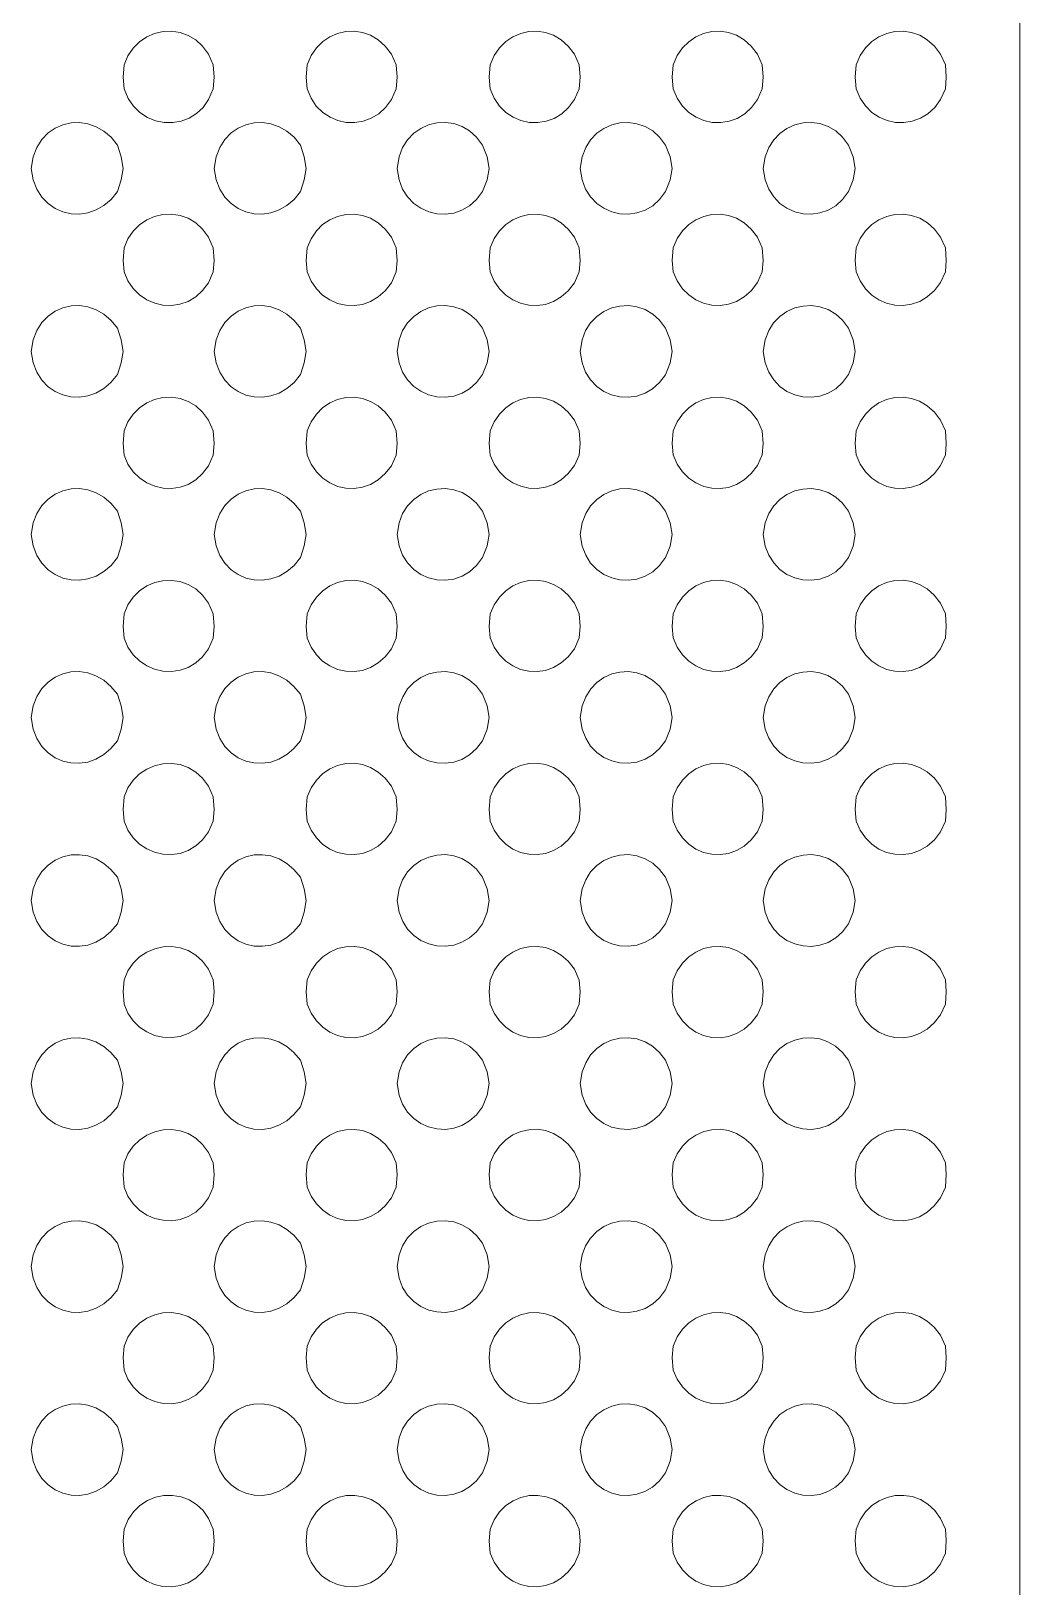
# Model space of a CAD drawing. Extents: x 0 to 243, y -13 to 276.
# Drawn here: x 211.61 to 238.38, y 194.14 to 236.25 of the extents above; entities that cross this region are included whole.
import ezdxf

# ---------------------------------------------------------------- set-up
doc = ezdxf.new("R2010")
doc.units = 0
doc.layers.add('GEOMETRY', color=7, linetype='Continuous')

msp = doc.modelspace()

# ---------------------------------------------------------------- linework, layer by layer
at = {"layer": 'GEOMETRY', "lineweight": 13}
msp.add_lwpolyline([(238.38, 110.427), (238.38, 260.038), (88.77, 260.038)], dxfattribs=at)
for points in [[(216.569, 235.003), (216.543, 235.343), (216.412, 235.632), (216.257, 235.848), (216.073, 236.016), (215.867, 236.139), (215.646, 236.216), (215.416, 236.25), (215.185, 236.24), (214.958, 236.189), (214.743, 236.097), (214.546, 235.965), (214.374, 235.795), (214.233, 235.587), (214.131, 235.343), (214.105, 235.003), (214.131, 234.689), (214.237, 234.434), (214.383, 234.22), (214.56, 234.048), (214.762, 233.917), (214.982, 233.829), (215.212, 233.783), (215.446, 233.779), (215.675, 233.818), (215.894, 233.899), (216.094, 234.023), (216.269, 234.189), (216.412, 234.399), (216.543, 234.689), (216.569, 235.003)], [(221.523, 235.003), (221.497, 235.345), (221.366, 235.632), (221.2, 235.848), (221.011, 236.017), (220.804, 236.14), (220.584, 236.218), (220.359, 236.252), (220.133, 236.244), (219.911, 236.193), (219.701, 236.101), (219.508, 235.969), (219.337, 235.799), (219.194, 235.59), (219.085, 235.345), (219.058, 235.003), (219.085, 234.689), (219.191, 234.438), (219.334, 234.226), (219.508, 234.054), (219.705, 233.922), (219.92, 233.832), (220.145, 233.783), (220.375, 233.777), (220.603, 233.813), (220.823, 233.893), (221.028, 234.017), (221.211, 234.185), (221.366, 234.399), (221.497, 234.689), (221.523, 235.003)], [(226.478, 235.003), (226.452, 235.345), (226.321, 235.632), (226.155, 235.849), (225.965, 236.018), (225.758, 236.141), (225.538, 236.218), (225.313, 236.252), (225.087, 236.243), (224.866, 236.192), (224.656, 236.1), (224.463, 235.969), (224.292, 235.798), (224.149, 235.59), (224.04, 235.345), (224.013, 235.003), (224.04, 234.689), (224.146, 234.438), (224.289, 234.226), (224.462, 234.054), (224.659, 233.922), (224.874, 233.832), (225.099, 233.783), (225.329, 233.776), (225.557, 233.813), (225.776, 233.892), (225.981, 234.016), (226.165, 234.185), (226.321, 234.399), (226.452, 234.689), (226.478, 235.003)], [(231.432, 235.003), (231.407, 235.345), (231.275, 235.632), (231.109, 235.849), (230.919, 236.018), (230.712, 236.141), (230.492, 236.219), (230.266, 236.252), (230.04, 236.243), (229.819, 236.192), (229.609, 236.1), (229.416, 235.968), (229.245, 235.798), (229.103, 235.59), (228.994, 235.345), (228.968, 235.003), (228.994, 234.689), (229.101, 234.438), (229.244, 234.226), (229.417, 234.054), (229.614, 233.922), (229.828, 233.832), (230.053, 233.783), (230.283, 233.776), (230.511, 233.812), (230.731, 233.892), (230.935, 234.016), (231.119, 234.185), (231.275, 234.399), (231.407, 234.689), (231.432, 235.003)], [(236.387, 235.003), (236.362, 235.345), (236.23, 235.632), (236.064, 235.849), (235.874, 236.018), (235.667, 236.141), (235.447, 236.219), (235.222, 236.253), (234.995, 236.244), (234.774, 236.193), (234.564, 236.101), (234.371, 235.969), (234.2, 235.798), (234.058, 235.59), (233.949, 235.345), (233.923, 235.003), (233.949, 234.69), (234.056, 234.439), (234.199, 234.227), (234.372, 234.055), (234.569, 233.923), (234.783, 233.832), (235.009, 233.783), (235.239, 233.777), (235.467, 233.813), (235.686, 233.893), (235.891, 234.017), (236.075, 234.186), (236.23, 234.4), (236.362, 234.69), (236.387, 235.003)], [(214.105, 232.539), (214.051, 232.853), (213.948, 233.167), (213.777, 233.379), (213.584, 233.545), (213.373, 233.667), (213.15, 233.745), (212.922, 233.78), (212.695, 233.772), (212.474, 233.721), (212.265, 233.629), (212.074, 233.496), (211.906, 233.321), (211.769, 233.107), (211.667, 232.853), (211.614, 232.539), (211.667, 232.224), (211.769, 231.971), (211.906, 231.757), (212.073, 231.583), (212.264, 231.45), (212.473, 231.358), (212.694, 231.308), (212.922, 231.3), (213.15, 231.334), (213.372, 231.412), (213.584, 231.534), (213.777, 231.7), (213.948, 231.91), (214.051, 232.224), (214.105, 232.539)], [(219.058, 232.539), (219.006, 232.853), (218.902, 233.167), (218.732, 233.379), (218.538, 233.545), (218.327, 233.667), (218.104, 233.745), (217.877, 233.78), (217.649, 233.772), (217.428, 233.721), (217.219, 233.629), (217.028, 233.496), (216.861, 233.321), (216.723, 233.107), (216.621, 232.853), (216.569, 232.539), (216.621, 232.225), (216.723, 231.972), (216.86, 231.758), (217.027, 231.584), (217.218, 231.45), (217.427, 231.358), (217.649, 231.308), (217.877, 231.3), (218.105, 231.334), (218.327, 231.412), (218.538, 231.534), (218.732, 231.7), (218.902, 231.91), (219.006, 232.225), (219.058, 232.539)], [(224.013, 232.539), (223.961, 232.853), (223.829, 233.167), (223.671, 233.383), (223.485, 233.551), (223.278, 233.672), (223.057, 233.749), (222.828, 233.781), (222.599, 233.769), (222.375, 233.716), (222.164, 233.621), (221.971, 233.487), (221.805, 233.313), (221.671, 233.102), (221.575, 232.853), (221.523, 232.539), (221.575, 232.225), (221.671, 231.977), (221.806, 231.765), (221.972, 231.592), (222.164, 231.457), (222.376, 231.363), (222.599, 231.31), (222.828, 231.298), (223.056, 231.33), (223.277, 231.406), (223.484, 231.528), (223.67, 231.695), (223.829, 231.91), (223.961, 232.225), (224.013, 232.539)], [(228.968, 232.539), (228.915, 232.852), (228.785, 233.167), (228.627, 233.383), (228.441, 233.55), (228.233, 233.672), (228.012, 233.748), (227.784, 233.781), (227.554, 233.77), (227.33, 233.716), (227.119, 233.622), (226.926, 233.487), (226.76, 233.313), (226.626, 233.101), (226.53, 232.852), (226.477, 232.539), (226.53, 232.224), (226.625, 231.976), (226.759, 231.764), (226.926, 231.591), (227.118, 231.457), (227.33, 231.363), (227.554, 231.31), (227.783, 231.299), (228.012, 231.331), (228.234, 231.407), (228.441, 231.528), (228.627, 231.695), (228.785, 231.909), (228.915, 232.224), (228.968, 232.539)], [(233.924, 232.539), (233.871, 232.852), (233.74, 233.167), (233.581, 233.383), (233.394, 233.551), (233.188, 233.673), (232.966, 233.749), (232.738, 233.781), (232.509, 233.77), (232.285, 233.716), (232.074, 233.621), (231.882, 233.486), (231.715, 233.313), (231.581, 233.101), (231.486, 232.852), (231.433, 232.539), (231.486, 232.224), (231.581, 231.976), (231.715, 231.765), (231.881, 231.592), (232.073, 231.458), (232.285, 231.363), (232.509, 231.31), (232.738, 231.299), (232.967, 231.331), (233.188, 231.407), (233.395, 231.528), (233.581, 231.696), (233.74, 231.91), (233.871, 232.224), (233.924, 232.539)], [(216.569, 230.048), (216.543, 230.39), (216.412, 230.679), (216.256, 230.895), (216.072, 231.063), (215.866, 231.186), (215.645, 231.263), (215.416, 231.296), (215.184, 231.287), (214.958, 231.236), (214.743, 231.143), (214.546, 231.012), (214.374, 230.842), (214.233, 230.634), (214.131, 230.39), (214.105, 230.048), (214.131, 229.734), (214.235, 229.49), (214.376, 229.283), (214.548, 229.112), (214.745, 228.981), (214.959, 228.889), (215.184, 228.837), (215.414, 228.828), (215.643, 228.861), (215.864, 228.938), (216.07, 229.06), (216.255, 229.229), (216.412, 229.444), (216.543, 229.734), (216.569, 230.048)], [(221.523, 230.048), (221.497, 230.39), (221.366, 230.679), (221.2, 230.895), (221.01, 231.064), (220.803, 231.187), (220.583, 231.265), (220.357, 231.299), (220.131, 231.29), (219.91, 231.239), (219.7, 231.147), (219.506, 231.015), (219.336, 230.844), (219.193, 230.635), (219.085, 230.39), (219.058, 230.048), (219.085, 229.734), (219.193, 229.489), (219.335, 229.28), (219.506, 229.109), (219.7, 228.977), (219.91, 228.885), (220.131, 228.834), (220.358, 228.825), (220.584, 228.858), (220.803, 228.936), (221.011, 229.059), (221.2, 229.228), (221.366, 229.444), (221.497, 229.734), (221.523, 230.048)], [(226.478, 230.048), (226.452, 230.39), (226.321, 230.677), (226.155, 230.894), (225.965, 231.064), (225.758, 231.187), (225.539, 231.265), (225.313, 231.299), (225.087, 231.29), (224.866, 231.239), (224.656, 231.147), (224.462, 231.015), (224.291, 230.844), (224.149, 230.636), (224.04, 230.39), (224.013, 230.048), (224.04, 229.734), (224.148, 229.489), (224.29, 229.281), (224.461, 229.11), (224.654, 228.978), (224.864, 228.886), (225.085, 228.834), (225.311, 228.825), (225.537, 228.858), (225.757, 228.936), (225.964, 229.059), (226.155, 229.228), (226.321, 229.444), (226.452, 229.734), (226.478, 230.048)], [(231.432, 230.048), (231.407, 230.39), (231.275, 230.677), (231.109, 230.894), (230.919, 231.064), (230.712, 231.188), (230.493, 231.266), (230.267, 231.3), (230.041, 231.291), (229.82, 231.24), (229.61, 231.147), (229.416, 231.015), (229.246, 230.844), (229.103, 230.636), (228.994, 230.39), (228.968, 230.048), (228.994, 229.735), (229.102, 229.49), (229.244, 229.281), (229.415, 229.111), (229.608, 228.978), (229.818, 228.886), (230.039, 228.834), (230.265, 228.825), (230.491, 228.859), (230.711, 228.936), (230.919, 229.059), (231.109, 229.228), (231.275, 229.445), (231.407, 229.735), (231.432, 230.048)], [(236.387, 230.048), (236.362, 230.39), (236.23, 230.677), (236.065, 230.893), (235.876, 231.063), (235.668, 231.186), (235.449, 231.264), (235.223, 231.298), (234.996, 231.289), (234.775, 231.238), (234.564, 231.147), (234.371, 231.015), (234.2, 230.844), (234.057, 230.636), (233.949, 230.39), (233.923, 230.048), (233.949, 229.735), (234.057, 229.49), (234.199, 229.281), (234.37, 229.11), (234.563, 228.978), (234.773, 228.886), (234.994, 228.834), (235.221, 228.825), (235.447, 228.859), (235.667, 228.937), (235.874, 229.06), (236.064, 229.229), (236.23, 229.445), (236.362, 229.735), (236.387, 230.048)], [(214.105, 227.585), (214.051, 227.9), (213.948, 228.214), (213.777, 228.425), (213.583, 228.591), (213.372, 228.712), (213.149, 228.79), (212.922, 228.825), (212.694, 228.817), (212.474, 228.766), (212.265, 228.674), (212.074, 228.541), (211.907, 228.367), (211.769, 228.154), (211.667, 227.9), (211.614, 227.585), (211.667, 227.272), (211.769, 227.018), (211.906, 226.804), (212.073, 226.629), (212.263, 226.496), (212.472, 226.404), (212.693, 226.353), (212.92, 226.345), (213.148, 226.379), (213.37, 226.457), (213.582, 226.579), (213.776, 226.745), (213.948, 226.955), (214.051, 227.272), (214.105, 227.585)], [(219.058, 227.585), (219.006, 227.9), (218.902, 228.214), (218.731, 228.425), (218.536, 228.591), (218.325, 228.712), (218.103, 228.79), (217.875, 228.825), (217.649, 228.817), (217.428, 228.766), (217.219, 228.674), (217.029, 228.541), (216.862, 228.367), (216.724, 228.154), (216.621, 227.9), (216.569, 227.585), (216.621, 227.272), (216.723, 227.018), (216.861, 226.804), (217.027, 226.629), (217.218, 226.496), (217.427, 226.403), (217.648, 226.353), (217.875, 226.344), (218.103, 226.379), (218.325, 226.457), (218.536, 226.578), (218.731, 226.744), (218.902, 226.955), (219.006, 227.272), (219.058, 227.585)], [(224.013, 227.585), (223.961, 227.9), (223.829, 228.214), (223.671, 228.429), (223.485, 228.596), (223.278, 228.717), (223.057, 228.793), (222.828, 228.825), (222.599, 228.814), (222.375, 228.76), (222.164, 228.666), (221.972, 228.532), (221.805, 228.359), (221.671, 228.148), (221.575, 227.9), (221.523, 227.585), (221.575, 227.272), (221.67, 227.024), (221.804, 226.812), (221.971, 226.638), (222.163, 226.504), (222.374, 226.409), (222.599, 226.355), (222.828, 226.344), (223.057, 226.376), (223.279, 226.452), (223.485, 226.573), (223.671, 226.74), (223.829, 226.955), (223.961, 227.272), (224.013, 227.585)], [(228.968, 227.585), (228.915, 227.899), (228.785, 228.214), (228.627, 228.428), (228.441, 228.595), (228.234, 228.716), (228.013, 228.793), (227.784, 228.824), (227.554, 228.813), (227.33, 228.76), (227.118, 228.666), (226.926, 228.532), (226.759, 228.359), (226.625, 228.147), (226.53, 227.899), (226.477, 227.585), (226.53, 227.271), (226.625, 227.022), (226.759, 226.811), (226.926, 226.637), (227.118, 226.503), (227.329, 226.408), (227.553, 226.355), (227.782, 226.344), (228.011, 226.375), (228.232, 226.451), (228.439, 226.573), (228.626, 226.74), (228.785, 226.954), (228.915, 227.271), (228.968, 227.585)], [(233.924, 227.585), (233.871, 227.899), (233.74, 228.214), (233.581, 228.429), (233.395, 228.596), (233.188, 228.717), (232.967, 228.793), (232.738, 228.825), (232.509, 228.813), (232.285, 228.76), (232.073, 228.666), (231.881, 228.531), (231.714, 228.358), (231.58, 228.147), (231.486, 227.899), (231.433, 227.585), (231.486, 227.271), (231.581, 227.023), (231.715, 226.812), (231.881, 226.638), (232.073, 226.503), (232.284, 226.409), (232.508, 226.355), (232.737, 226.344), (232.965, 226.376), (233.187, 226.451), (233.394, 226.573), (233.58, 226.74), (233.74, 226.955), (233.871, 227.271), (233.924, 227.585)], [(216.569, 225.095), (216.543, 225.435), (216.412, 225.724), (216.256, 225.94), (216.072, 226.108), (215.866, 226.231), (215.645, 226.308), (215.416, 226.341), (215.184, 226.332), (214.958, 226.28), (214.743, 226.188), (214.546, 226.057), (214.374, 225.887), (214.233, 225.679), (214.131, 225.435), (214.105, 225.095), (214.131, 224.779), (214.234, 224.535), (214.375, 224.328), (214.547, 224.158), (214.744, 224.026), (214.959, 223.934), (215.186, 223.883), (215.417, 223.874), (215.646, 223.907), (215.867, 223.984), (216.072, 224.107), (216.256, 224.275), (216.412, 224.491), (216.543, 224.779), (216.569, 225.095)], [(221.523, 225.093), (221.497, 225.435), (221.366, 225.724), (221.2, 225.94), (221.01, 226.109), (220.803, 226.232), (220.583, 226.31), (220.357, 226.344), (220.131, 226.335), (219.91, 226.284), (219.7, 226.191), (219.506, 226.06), (219.336, 225.889), (219.193, 225.68), (219.085, 225.435), (219.058, 225.093), (219.085, 224.779), (219.194, 224.534), (219.337, 224.325), (219.508, 224.155), (219.701, 224.023), (219.911, 223.931), (220.132, 223.88), (220.358, 223.871), (220.584, 223.905), (220.803, 223.983), (221.011, 224.106), (221.2, 224.275), (221.366, 224.491), (221.497, 224.779), (221.523, 225.093)], [(226.478, 225.093), (226.452, 225.435), (226.321, 225.724), (226.154, 225.941), (225.964, 226.11), (225.756, 226.233), (225.536, 226.311), (225.31, 226.344), (225.084, 226.335), (224.863, 226.283), (224.653, 226.191), (224.46, 226.059), (224.29, 225.888), (224.148, 225.68), (224.04, 225.435), (224.013, 225.093), (224.04, 224.779), (224.149, 224.534), (224.292, 224.326), (224.463, 224.155), (224.656, 224.024), (224.866, 223.932), (225.086, 223.881), (225.312, 223.871), (225.538, 223.905), (225.757, 223.983), (225.964, 224.106), (226.154, 224.275), (226.321, 224.492), (226.452, 224.779), (226.478, 225.093)], [(231.432, 225.093), (231.407, 225.435), (231.275, 225.724), (231.108, 225.941), (230.918, 226.11), (230.71, 226.233), (230.49, 226.311), (230.265, 226.345), (230.038, 226.335), (229.818, 226.284), (229.608, 226.191), (229.415, 226.059), (229.245, 225.888), (229.102, 225.68), (228.994, 225.435), (228.968, 225.093), (228.994, 224.78), (229.104, 224.535), (229.247, 224.327), (229.417, 224.156), (229.61, 224.024), (229.82, 223.931), (230.04, 223.88), (230.266, 223.871), (230.491, 223.904), (230.71, 223.982), (230.918, 224.105), (231.108, 224.275), (231.275, 224.492), (231.407, 224.78), (231.432, 225.093)], [(236.387, 225.093), (236.362, 225.435), (236.23, 225.724), (236.064, 225.941), (235.873, 226.11), (235.665, 226.233), (235.446, 226.311), (235.22, 226.345), (234.994, 226.335), (234.773, 226.284), (234.563, 226.192), (234.37, 226.06), (234.199, 225.889), (234.057, 225.68), (233.949, 225.435), (233.923, 225.093), (233.949, 224.78), (234.058, 224.534), (234.2, 224.325), (234.371, 224.154), (234.565, 224.022), (234.775, 223.931), (234.997, 223.88), (235.224, 223.871), (235.449, 223.905), (235.669, 223.983), (235.876, 224.106), (236.065, 224.276), (236.23, 224.492), (236.362, 224.78), (236.387, 225.093)], [(214.105, 222.63), (214.051, 222.945), (213.948, 223.259), (213.778, 223.47), (213.584, 223.636), (213.373, 223.757), (213.15, 223.835), (212.922, 223.87), (212.694, 223.861), (212.473, 223.811), (212.264, 223.719), (212.073, 223.586), (211.906, 223.412), (211.769, 223.198), (211.667, 222.945), (211.614, 222.63), (211.667, 222.317), (211.769, 222.063), (211.906, 221.849), (212.073, 221.674), (212.264, 221.541), (212.473, 221.448), (212.694, 221.398), (212.922, 221.39), (213.15, 221.424), (213.372, 221.502), (213.583, 221.624), (213.777, 221.79), (213.948, 222.001), (214.051, 222.317), (214.105, 222.63)], [(219.058, 222.63), (219.006, 222.945), (218.902, 223.259), (218.732, 223.47), (218.539, 223.636), (218.327, 223.757), (218.105, 223.835), (217.877, 223.869), (217.649, 223.861), (217.427, 223.811), (217.218, 223.719), (217.027, 223.586), (216.86, 223.412), (216.722, 223.198), (216.621, 222.945), (216.569, 222.63), (216.621, 222.317), (216.723, 222.063), (216.86, 221.849), (217.028, 221.675), (217.219, 221.541), (217.428, 221.449), (217.649, 221.398), (217.876, 221.39), (218.104, 221.424), (218.327, 221.502), (218.538, 221.624), (218.732, 221.79), (218.902, 222.001), (219.006, 222.317), (219.058, 222.63)], [(224.013, 222.63), (223.961, 222.945), (223.829, 223.26), (223.671, 223.474), (223.485, 223.642), (223.278, 223.763), (223.057, 223.839), (222.828, 223.871), (222.599, 223.859), (222.375, 223.806), (222.164, 223.712), (221.971, 223.578), (221.805, 223.404), (221.671, 223.193), (221.575, 222.945), (221.523, 222.63), (221.575, 222.317), (221.671, 222.068), (221.805, 221.857), (221.971, 221.683), (222.164, 221.548), (222.375, 221.454), (222.599, 221.4), (222.828, 221.389), (223.057, 221.421), (223.278, 221.497), (223.485, 221.618), (223.671, 221.786), (223.829, 222.001), (223.961, 222.317), (224.013, 222.63)], [(228.968, 222.63), (228.915, 222.944), (228.785, 223.259), (228.626, 223.474), (228.44, 223.641), (228.233, 223.763), (228.011, 223.839), (227.783, 223.871), (227.554, 223.86), (227.33, 223.807), (227.119, 223.712), (226.927, 223.578), (226.76, 223.405), (226.626, 223.193), (226.53, 222.944), (226.477, 222.63), (226.53, 222.316), (226.626, 222.067), (226.76, 221.856), (226.926, 221.682), (227.118, 221.548), (227.33, 221.453), (227.553, 221.4), (227.783, 221.389), (228.011, 221.421), (228.233, 221.497), (228.44, 221.619), (228.626, 221.786), (228.785, 222.001), (228.915, 222.316), (228.968, 222.63)], [(233.924, 222.63), (233.871, 222.944), (233.74, 223.259), (233.58, 223.474), (233.394, 223.641), (233.187, 223.763), (232.966, 223.839), (232.737, 223.871), (232.508, 223.859), (232.285, 223.806), (232.074, 223.712), (231.882, 223.577), (231.715, 223.404), (231.581, 223.192), (231.486, 222.944), (231.433, 222.63), (231.486, 222.316), (231.581, 222.068), (231.715, 221.857), (231.881, 221.683), (232.073, 221.548), (232.284, 221.454), (232.508, 221.4), (232.737, 221.389), (232.966, 221.421), (233.187, 221.497), (233.394, 221.618), (233.58, 221.786), (233.74, 222.001), (233.871, 222.316), (233.924, 222.63)], [(216.569, 220.14), (216.543, 220.48), (216.412, 220.769), (216.255, 220.985), (216.07, 221.154), (215.864, 221.276), (215.643, 221.354), (215.415, 221.387), (215.184, 221.377), (214.959, 221.326), (214.744, 221.234), (214.548, 221.102), (214.376, 220.932), (214.235, 220.724), (214.131, 220.48), (214.105, 220.14), (214.131, 219.826), (214.233, 219.582), (214.374, 219.374), (214.546, 219.204), (214.743, 219.072), (214.958, 218.98), (215.184, 218.928), (215.416, 218.919), (215.645, 218.952), (215.866, 219.029), (216.072, 219.152), (216.256, 219.32), (216.412, 219.536), (216.543, 219.826), (216.569, 220.14)], [(221.523, 220.14), (221.497, 220.48), (221.366, 220.769), (221.199, 220.986), (221.009, 221.155), (220.801, 221.278), (220.581, 221.356), (220.356, 221.389), (220.13, 221.38), (219.909, 221.328), (219.7, 221.236), (219.507, 221.104), (219.336, 220.933), (219.194, 220.725), (219.085, 220.48), (219.058, 220.14), (219.085, 219.826), (219.193, 219.58), (219.336, 219.372), (219.506, 219.201), (219.7, 219.069), (219.91, 218.977), (220.131, 218.925), (220.357, 218.916), (220.583, 218.95), (220.803, 219.028), (221.01, 219.151), (221.2, 219.32), (221.366, 219.537), (221.497, 219.826), (221.523, 220.14)], [(226.478, 220.14), (226.452, 220.48), (226.321, 220.769), (226.153, 220.986), (225.963, 221.155), (225.755, 221.278), (225.535, 221.356), (225.31, 221.389), (225.084, 221.379), (224.864, 221.328), (224.654, 221.235), (224.462, 221.103), (224.291, 220.932), (224.149, 220.724), (224.04, 220.48), (224.013, 220.14), (224.04, 219.827), (224.148, 219.582), (224.29, 219.373), (224.461, 219.202), (224.654, 219.07), (224.863, 218.978), (225.084, 218.926), (225.311, 218.917), (225.537, 218.951), (225.756, 219.028), (225.964, 219.151), (226.154, 219.32), (226.321, 219.537), (226.452, 219.827), (226.478, 220.14)], [(231.432, 220.14), (231.407, 220.48), (231.275, 220.769), (231.108, 220.986), (230.917, 221.156), (230.709, 221.279), (230.49, 221.357), (230.264, 221.391), (230.038, 221.381), (229.818, 221.329), (229.609, 221.236), (229.416, 221.104), (229.246, 220.933), (229.103, 220.725), (228.994, 220.48), (228.968, 220.14), (228.994, 219.827), (229.102, 219.582), (229.245, 219.374), (229.415, 219.203), (229.608, 219.07), (229.818, 218.978), (230.039, 218.926), (230.265, 218.917), (230.491, 218.95), (230.71, 219.028), (230.918, 219.151), (231.108, 219.32), (231.275, 219.537), (231.407, 219.827), (231.432, 220.14)], [(236.387, 220.14), (236.362, 220.481), (236.23, 220.77), (236.063, 220.987), (235.872, 221.156), (235.664, 221.279), (235.445, 221.357), (235.219, 221.39), (234.993, 221.381), (234.773, 221.329), (234.563, 221.237), (234.37, 221.105), (234.2, 220.934), (234.058, 220.726), (233.949, 220.481), (233.923, 220.14), (233.949, 219.827), (234.057, 219.582), (234.199, 219.373), (234.37, 219.202), (234.563, 219.07), (234.773, 218.978), (234.994, 218.926), (235.22, 218.917), (235.446, 218.951), (235.666, 219.028), (235.874, 219.151), (236.064, 219.32), (236.23, 219.537), (236.362, 219.827), (236.387, 220.14)], [(214.105, 217.675), (214.051, 217.99), (213.948, 218.304), (213.775, 218.515), (213.58, 218.682), (213.368, 218.803), (213.146, 218.881), (212.919, 218.916), (212.692, 218.908), (212.472, 218.857), (212.264, 218.765), (212.074, 218.631), (211.908, 218.458), (211.77, 218.244), (211.667, 217.99), (211.614, 217.675), (211.667, 217.362), (211.77, 217.108), (211.907, 216.894), (212.074, 216.72), (212.265, 216.586), (212.473, 216.494), (212.693, 216.443), (212.92, 216.435), (213.147, 216.469), (213.369, 216.547), (213.581, 216.669), (213.775, 216.835), (213.948, 217.046), (214.051, 217.362), (214.105, 217.675)], [(219.058, 217.675), (219.006, 217.99), (218.902, 218.305), (218.729, 218.516), (218.534, 218.682), (218.323, 218.804), (218.101, 218.882), (217.874, 218.916), (217.647, 218.908), (217.427, 218.857), (217.219, 218.765), (217.029, 218.631), (216.862, 218.458), (216.724, 218.244), (216.621, 217.99), (216.569, 217.675), (216.621, 217.362), (216.724, 217.108), (216.862, 216.894), (217.028, 216.72), (217.219, 216.586), (217.427, 216.494), (217.647, 216.443), (217.874, 216.435), (218.101, 216.469), (218.324, 216.547), (218.535, 216.669), (218.73, 216.835), (218.902, 217.046), (219.006, 217.362), (219.058, 217.675)], [(224.013, 217.676), (223.961, 217.99), (223.829, 218.305), (223.67, 218.52), (223.483, 218.687), (223.276, 218.809), (223.055, 218.885), (222.827, 218.917), (222.599, 218.905), (222.376, 218.852), (222.165, 218.758), (221.973, 218.623), (221.806, 218.45), (221.672, 218.238), (221.575, 217.99), (221.523, 217.676), (221.575, 217.362), (221.671, 217.113), (221.806, 216.902), (221.972, 216.728), (222.164, 216.593), (222.375, 216.499), (222.598, 216.445), (222.827, 216.434), (223.055, 216.466), (223.276, 216.542), (223.483, 216.663), (223.67, 216.831), (223.829, 217.046), (223.961, 217.362), (224.013, 217.676)], [(228.968, 217.675), (228.915, 217.989), (228.785, 218.304), (228.625, 218.519), (228.438, 218.687), (228.231, 218.808), (228.011, 218.884), (227.782, 218.916), (227.554, 218.905), (227.331, 218.852), (227.12, 218.758), (226.928, 218.623), (226.761, 218.45), (226.627, 218.238), (226.53, 217.989), (226.477, 217.675), (226.53, 217.361), (226.626, 217.113), (226.76, 216.901), (226.927, 216.728), (227.119, 216.593), (227.33, 216.499), (227.553, 216.446), (227.782, 216.435), (228.011, 216.467), (228.232, 216.543), (228.439, 216.664), (228.626, 216.832), (228.785, 217.046), (228.915, 217.361), (228.968, 217.675)], [(233.924, 217.675), (233.871, 217.989), (233.74, 218.304), (233.579, 218.519), (233.392, 218.687), (233.185, 218.808), (232.965, 218.885), (232.737, 218.917), (232.508, 218.905), (232.286, 218.852), (232.075, 218.757), (231.883, 218.623), (231.717, 218.449), (231.582, 218.237), (231.486, 217.989), (231.433, 217.675), (231.486, 217.361), (231.581, 217.113), (231.716, 216.902), (231.882, 216.728), (232.074, 216.594), (232.285, 216.499), (232.508, 216.446), (232.737, 216.435), (232.965, 216.467), (233.186, 216.543), (233.393, 216.664), (233.58, 216.831), (233.74, 217.046), (233.871, 217.361), (233.924, 217.675)], [(216.569, 215.185), (216.543, 215.525), (216.412, 215.814), (216.256, 216.03), (216.072, 216.198), (215.866, 216.32), (215.645, 216.398), (215.416, 216.431), (215.184, 216.422), (214.958, 216.37), (214.743, 216.278), (214.546, 216.147), (214.374, 215.976), (214.233, 215.769), (214.131, 215.525), (214.105, 215.185), (214.131, 214.871), (214.233, 214.627), (214.374, 214.419), (214.546, 214.249), (214.743, 214.117), (214.958, 214.025), (215.184, 213.973), (215.416, 213.964), (215.645, 213.997), (215.866, 214.075), (216.072, 214.197), (216.256, 214.366), (216.412, 214.582), (216.543, 214.871), (216.569, 215.185)], [(221.523, 215.185), (221.497, 215.525), (221.366, 215.814), (221.2, 216.03), (221.01, 216.199), (220.803, 216.322), (220.583, 216.4), (220.357, 216.434), (220.131, 216.425), (219.91, 216.374), (219.7, 216.282), (219.506, 216.15), (219.336, 215.979), (219.193, 215.77), (219.085, 215.525), (219.058, 215.185), (219.085, 214.872), (219.193, 214.626), (219.336, 214.417), (219.506, 214.246), (219.7, 214.114), (219.91, 214.022), (220.131, 213.971), (220.357, 213.962), (220.583, 213.995), (220.803, 214.073), (221.01, 214.196), (221.2, 214.365), (221.366, 214.582), (221.497, 214.872), (221.523, 215.185)], [(226.478, 215.185), (226.452, 215.525), (226.321, 215.814), (226.154, 216.03), (225.964, 216.199), (225.756, 216.322), (225.536, 216.4), (225.31, 216.434), (225.084, 216.425), (224.863, 216.373), (224.653, 216.281), (224.46, 216.149), (224.29, 215.978), (224.148, 215.77), (224.04, 215.525), (224.013, 215.185), (224.04, 214.872), (224.148, 214.627), (224.29, 214.418), (224.461, 214.247), (224.654, 214.115), (224.863, 214.023), (225.084, 213.971), (225.311, 213.962), (225.537, 213.995), (225.756, 214.073), (225.964, 214.196), (226.154, 214.365), (226.321, 214.582), (226.452, 214.872), (226.478, 215.185)], [(231.432, 215.185), (231.407, 215.526), (231.275, 215.814), (231.108, 216.031), (230.918, 216.2), (230.71, 216.324), (230.49, 216.401), (230.265, 216.435), (230.038, 216.425), (229.818, 216.374), (229.608, 216.282), (229.415, 216.149), (229.245, 215.979), (229.102, 215.77), (228.994, 215.526), (228.968, 215.185), (228.994, 214.872), (229.102, 214.627), (229.245, 214.418), (229.415, 214.248), (229.608, 214.115), (229.818, 214.023), (230.039, 213.971), (230.265, 213.962), (230.491, 213.995), (230.71, 214.073), (230.918, 214.196), (231.108, 214.365), (231.275, 214.582), (231.407, 214.872), (231.432, 215.185)], [(236.387, 215.186), (236.362, 215.526), (236.23, 215.815), (236.064, 216.031), (235.874, 216.2), (235.666, 216.323), (235.446, 216.401), (235.22, 216.435), (234.994, 216.426), (234.773, 216.374), (234.563, 216.282), (234.37, 216.15), (234.199, 215.979), (234.057, 215.771), (233.949, 215.526), (233.923, 215.186), (233.949, 214.872), (234.057, 214.627), (234.199, 214.418), (234.37, 214.247), (234.563, 214.115), (234.773, 214.023), (234.994, 213.971), (235.22, 213.962), (235.446, 213.995), (235.666, 214.073), (235.874, 214.196), (236.064, 214.365), (236.23, 214.582), (236.362, 214.872), (236.387, 215.186)], [(214.105, 212.72), (214.051, 213.035), (213.948, 213.35), (213.776, 213.561), (213.582, 213.727), (213.371, 213.849), (213.149, 213.927), (212.921, 213.961), (212.694, 213.953), (212.473, 213.902), (212.265, 213.81), (212.074, 213.677), (211.907, 213.503), (211.77, 213.289), (211.667, 213.035), (211.614, 212.72), (211.667, 212.405), (211.77, 212.152), (211.908, 211.938), (212.075, 211.764), (212.265, 211.631), (212.473, 211.539), (212.694, 211.489), (212.92, 211.481), (213.148, 211.515), (213.37, 211.593), (213.581, 211.715), (213.776, 211.88), (213.948, 212.091), (214.051, 212.405), (214.105, 212.72)], [(219.058, 212.721), (219.006, 213.035), (218.902, 213.35), (218.73, 213.561), (218.536, 213.727), (218.325, 213.848), (218.103, 213.926), (217.875, 213.961), (217.649, 213.953), (217.428, 213.902), (217.22, 213.81), (217.029, 213.677), (216.862, 213.503), (216.724, 213.289), (216.621, 213.035), (216.569, 212.721), (216.621, 212.405), (216.724, 212.152), (216.862, 211.938), (217.029, 211.764), (217.22, 211.631), (217.428, 211.539), (217.649, 211.489), (217.875, 211.481), (218.102, 211.515), (218.325, 211.593), (218.536, 211.715), (218.73, 211.88), (218.902, 212.091), (219.006, 212.405), (219.058, 212.721)], [(224.013, 212.721), (223.961, 213.035), (223.829, 213.35), (223.67, 213.565), (223.484, 213.733), (223.277, 213.854), (223.056, 213.93), (222.828, 213.962), (222.599, 213.951), (222.376, 213.897), (222.164, 213.803), (221.972, 213.668), (221.806, 213.495), (221.671, 213.283), (221.575, 213.035), (221.523, 212.721), (221.575, 212.405), (221.672, 212.157), (221.806, 211.946), (221.973, 211.773), (222.165, 211.639), (222.376, 211.545), (222.599, 211.492), (222.828, 211.481), (223.056, 211.513), (223.277, 211.589), (223.484, 211.71), (223.67, 211.877), (223.829, 212.092), (223.961, 212.405), (224.013, 212.721)], [(228.968, 212.72), (228.915, 213.034), (228.785, 213.349), (228.626, 213.564), (228.44, 213.732), (228.233, 213.853), (228.011, 213.93), (227.783, 213.962), (227.554, 213.951), (227.33, 213.897), (227.119, 213.803), (226.927, 213.668), (226.76, 213.495), (226.626, 213.283), (226.53, 213.034), (226.477, 212.72), (226.53, 212.404), (226.626, 212.156), (226.76, 211.945), (226.927, 211.772), (227.119, 211.639), (227.331, 211.545), (227.554, 211.492), (227.784, 211.481), (228.013, 211.513), (228.234, 211.589), (228.441, 211.71), (228.627, 211.877), (228.785, 212.091), (228.915, 212.404), (228.968, 212.72)], [(233.924, 212.72), (233.871, 213.035), (233.74, 213.349), (233.58, 213.564), (233.394, 213.732), (233.187, 213.854), (232.966, 213.93), (232.738, 213.962), (232.509, 213.951), (232.285, 213.897), (232.074, 213.803), (231.882, 213.668), (231.716, 213.495), (231.581, 213.283), (231.486, 213.035), (231.433, 212.72), (231.486, 212.404), (231.582, 212.156), (231.717, 211.945), (231.883, 211.772), (232.075, 211.638), (232.286, 211.544), (232.509, 211.491), (232.738, 211.48), (232.966, 211.512), (233.187, 211.588), (233.393, 211.709), (233.58, 211.876), (233.74, 212.091), (233.871, 212.404), (233.924, 212.72)], [(216.569, 210.257), (216.543, 210.571), (216.412, 210.859), (216.255, 211.075), (216.071, 211.244), (215.865, 211.366), (215.645, 211.444), (215.416, 211.477), (215.186, 211.468), (214.96, 211.417), (214.745, 211.325), (214.549, 211.193), (214.377, 211.023), (214.235, 210.815), (214.131, 210.571), (214.105, 210.257), (214.131, 209.915), (214.234, 209.671), (214.374, 209.464), (214.546, 209.293), (214.743, 209.162), (214.958, 209.07), (215.184, 209.018), (215.415, 209.009), (215.645, 209.042), (215.866, 209.119), (216.072, 209.242), (216.256, 209.41), (216.412, 209.626), (216.543, 209.915), (216.569, 210.257)], [(221.523, 210.257), (221.497, 210.571), (221.366, 210.859), (221.2, 211.075), (221.01, 211.244), (220.803, 211.367), (220.584, 211.445), (220.358, 211.479), (220.132, 211.47), (219.911, 211.419), (219.701, 211.327), (219.508, 211.195), (219.337, 211.024), (219.194, 210.816), (219.085, 210.571), (219.058, 210.257), (219.085, 209.915), (219.193, 209.67), (219.336, 209.461), (219.507, 209.291), (219.7, 209.159), (219.91, 209.067), (220.131, 209.015), (220.357, 209.006), (220.583, 209.04), (220.802, 209.118), (221.01, 209.241), (221.2, 209.41), (221.366, 209.626), (221.497, 209.915), (221.523, 210.257)], [(226.478, 210.257), (226.452, 210.569), (226.321, 210.859), (226.154, 211.076), (225.964, 211.245), (225.756, 211.368), (225.536, 211.446), (225.31, 211.479), (225.084, 211.47), (224.863, 211.418), (224.653, 211.326), (224.46, 211.194), (224.29, 211.023), (224.148, 210.814), (224.04, 210.569), (224.013, 210.257), (224.04, 209.915), (224.149, 209.67), (224.291, 209.462), (224.461, 209.292), (224.654, 209.16), (224.864, 209.067), (225.085, 209.016), (225.311, 209.007), (225.537, 209.04), (225.756, 209.118), (225.964, 209.241), (226.154, 209.41), (226.321, 209.626), (226.452, 209.915), (226.478, 210.257)], [(231.432, 210.257), (231.407, 210.57), (231.275, 210.86), (231.108, 211.077), (230.918, 211.246), (230.71, 211.369), (230.49, 211.446), (230.265, 211.48), (230.038, 211.47), (229.818, 211.418), (229.608, 211.326), (229.415, 211.194), (229.245, 211.023), (229.102, 210.815), (228.994, 210.57), (228.968, 210.257), (228.994, 209.915), (229.103, 209.671), (229.245, 209.462), (229.416, 209.292), (229.609, 209.16), (229.818, 209.067), (230.039, 209.016), (230.265, 209.006), (230.491, 209.039), (230.71, 209.117), (230.918, 209.24), (231.108, 209.409), (231.275, 209.626), (231.407, 209.915), (231.432, 210.257)], [(236.387, 210.255), (236.362, 210.57), (236.23, 210.859), (236.064, 211.076), (235.873, 211.245), (235.665, 211.368), (235.446, 211.446), (235.22, 211.48), (234.994, 211.47), (234.773, 211.419), (234.563, 211.327), (234.37, 211.194), (234.199, 211.024), (234.057, 210.815), (233.949, 210.57), (233.923, 210.255), (233.949, 209.915), (234.058, 209.67), (234.2, 209.462), (234.37, 209.291), (234.563, 209.159), (234.773, 209.067), (234.994, 209.016), (235.22, 209.006), (235.445, 209.04), (235.665, 209.118), (235.873, 209.24), (236.063, 209.41), (236.23, 209.626), (236.362, 209.915), (236.387, 210.255)], [(214.105, 207.766), (214.051, 208.08), (213.948, 208.397), (213.775, 208.608), (213.58, 208.773), (213.369, 208.895), (213.147, 208.972), (212.919, 209.007), (212.693, 208.998), (212.472, 208.948), (212.264, 208.855), (212.074, 208.722), (211.907, 208.548), (211.77, 208.334), (211.667, 208.08), (211.614, 207.766), (211.667, 207.452), (211.77, 207.198), (211.907, 206.984), (212.074, 206.81), (212.264, 206.677), (212.473, 206.584), (212.693, 206.534), (212.92, 206.525), (213.147, 206.56), (213.369, 206.638), (213.581, 206.759), (213.776, 206.925), (213.948, 207.136), (214.051, 207.452), (214.105, 207.766)], [(219.058, 207.766), (219.006, 208.08), (218.902, 208.397), (218.73, 208.608), (218.535, 208.773), (218.324, 208.895), (218.101, 208.972), (217.874, 209.007), (217.647, 208.998), (217.427, 208.948), (217.219, 208.855), (217.028, 208.722), (216.862, 208.548), (216.724, 208.334), (216.621, 208.08), (216.569, 207.766), (216.621, 207.452), (216.724, 207.198), (216.861, 206.984), (217.028, 206.81), (217.219, 206.677), (217.427, 206.584), (217.647, 206.534), (217.874, 206.526), (218.102, 206.56), (218.324, 206.638), (218.535, 206.76), (218.73, 206.926), (218.902, 207.137), (219.006, 207.452), (219.058, 207.766)], [(224.013, 207.766), (223.961, 208.08), (223.829, 208.395), (223.67, 208.61), (223.484, 208.778), (223.277, 208.899), (223.056, 208.976), (222.828, 209.008), (222.599, 208.996), (222.375, 208.943), (222.164, 208.848), (221.972, 208.714), (221.806, 208.54), (221.671, 208.329), (221.575, 208.08), (221.523, 207.766), (221.575, 207.452), (221.671, 207.204), (221.805, 206.993), (221.972, 206.819), (222.164, 206.685), (222.375, 206.591), (222.598, 206.537), (222.827, 206.526), (223.056, 206.558), (223.277, 206.634), (223.484, 206.755), (223.67, 206.922), (223.829, 207.137), (223.961, 207.452), (224.013, 207.766)], [(228.968, 207.765), (228.915, 208.08), (228.785, 208.396), (228.626, 208.61), (228.439, 208.777), (228.232, 208.899), (228.01, 208.975), (227.782, 209.007), (227.553, 208.995), (227.329, 208.942), (227.118, 208.848), (226.926, 208.713), (226.76, 208.54), (226.626, 208.328), (226.53, 208.08), (226.477, 207.765), (226.53, 207.451), (226.626, 207.203), (226.76, 206.992), (226.926, 206.819), (227.118, 206.684), (227.329, 206.59), (227.553, 206.537), (227.782, 206.526), (228.011, 206.558), (228.232, 206.634), (228.439, 206.755), (228.626, 206.922), (228.785, 207.136), (228.915, 207.451), (228.968, 207.765)], [(233.924, 207.765), (233.871, 208.08), (233.74, 208.396), (233.579, 208.611), (233.392, 208.778), (233.185, 208.899), (232.964, 208.975), (232.736, 209.007), (232.507, 208.995), (232.284, 208.942), (232.074, 208.847), (231.882, 208.713), (231.716, 208.539), (231.581, 208.328), (231.486, 208.08), (231.433, 207.765), (231.486, 207.452), (231.58, 207.204), (231.714, 206.993), (231.881, 206.82), (232.073, 206.685), (232.284, 206.591), (232.508, 206.538), (232.738, 206.526), (232.966, 206.558), (233.188, 206.634), (233.395, 206.755), (233.581, 206.922), (233.74, 207.136), (233.871, 207.452), (233.924, 207.765)], [(216.569, 205.302), (216.543, 205.616), (216.412, 205.904), (216.256, 206.12), (216.072, 206.289), (215.867, 206.412), (215.646, 206.489), (215.417, 206.523), (215.186, 206.513), (214.959, 206.462), (214.744, 206.37), (214.547, 206.238), (214.375, 206.068), (214.234, 205.86), (214.131, 205.616), (214.105, 205.302), (214.131, 204.96), (214.234, 204.716), (214.375, 204.508), (214.548, 204.338), (214.745, 204.206), (214.96, 204.115), (215.186, 204.064), (215.417, 204.054), (215.646, 204.088), (215.867, 204.165), (216.072, 204.288), (216.256, 204.457), (216.412, 204.673), (216.543, 204.96), (216.569, 205.302)], [(221.523, 205.302), (221.497, 205.616), (221.366, 205.904), (221.2, 206.121), (221.011, 206.29), (220.804, 206.413), (220.584, 206.491), (220.359, 206.525), (220.133, 206.516), (219.912, 206.465), (219.702, 206.373), (219.508, 206.241), (219.337, 206.07), (219.194, 205.862), (219.085, 205.616), (219.058, 205.302), (219.085, 204.96), (219.194, 204.714), (219.337, 204.506), (219.508, 204.335), (219.702, 204.203), (219.912, 204.111), (220.133, 204.06), (220.359, 204.051), (220.584, 204.085), (220.804, 204.163), (221.011, 204.287), (221.2, 204.456), (221.366, 204.673), (221.497, 204.96), (221.523, 205.302)], [(226.478, 205.302), (226.452, 205.617), (226.321, 205.905), (226.154, 206.122), (225.964, 206.292), (225.757, 206.415), (225.538, 206.493), (225.312, 206.527), (225.086, 206.517), (224.866, 206.466), (224.656, 206.374), (224.463, 206.242), (224.292, 206.071), (224.149, 205.862), (224.04, 205.617), (224.013, 205.302), (224.04, 204.96), (224.149, 204.715), (224.292, 204.506), (224.463, 204.335), (224.656, 204.203), (224.866, 204.111), (225.086, 204.06), (225.312, 204.051), (225.538, 204.085), (225.757, 204.163), (225.964, 204.286), (226.154, 204.456), (226.321, 204.673), (226.452, 204.96), (226.478, 205.302)], [(231.432, 205.302), (231.407, 205.617), (231.275, 205.905), (231.108, 206.123), (230.917, 206.292), (230.71, 206.416), (230.49, 206.493), (230.265, 206.527), (230.04, 206.517), (229.82, 206.466), (229.611, 206.373), (229.418, 206.241), (229.247, 206.07), (229.104, 205.862), (228.994, 205.617), (228.968, 205.302), (228.994, 204.96), (229.103, 204.716), (229.245, 204.507), (229.416, 204.337), (229.608, 204.204), (229.818, 204.112), (230.038, 204.06), (230.264, 204.051), (230.49, 204.084), (230.71, 204.162), (230.917, 204.284), (231.108, 204.454), (231.275, 204.671), (231.407, 204.96), (231.432, 205.302)], [(236.387, 205.302), (236.362, 205.617), (236.23, 205.905), (236.063, 206.122), (235.872, 206.291), (235.665, 206.414), (235.445, 206.492), (235.22, 206.526), (234.995, 206.516), (234.774, 206.465), (234.565, 206.373), (234.372, 206.241), (234.202, 206.07), (234.059, 205.862), (233.949, 205.617), (233.923, 205.302), (233.949, 204.96), (234.058, 204.715), (234.2, 204.507), (234.37, 204.336), (234.563, 204.204), (234.773, 204.112), (234.994, 204.06), (235.22, 204.051), (235.445, 204.084), (235.665, 204.162), (235.873, 204.285), (236.063, 204.454), (236.23, 204.671), (236.362, 204.96), (236.387, 205.302)], [(214.105, 202.813), (214.051, 203.126), (213.948, 203.442), (213.777, 203.652), (213.583, 203.818), (213.372, 203.939), (213.15, 204.017), (212.922, 204.051), (212.694, 204.043), (212.473, 203.992), (212.264, 203.9), (212.073, 203.767), (211.906, 203.593), (211.769, 203.379), (211.667, 203.126), (211.614, 202.813), (211.667, 202.499), (211.768, 202.245), (211.905, 202.031), (212.072, 201.857), (212.263, 201.723), (212.472, 201.631), (212.694, 201.58), (212.922, 201.572), (213.15, 201.607), (213.373, 201.685), (213.584, 201.806), (213.778, 201.973), (213.948, 202.184), (214.051, 202.499), (214.105, 202.813)], [(219.058, 202.813), (219.006, 203.126), (218.902, 203.442), (218.732, 203.652), (218.538, 203.818), (218.327, 203.939), (218.104, 204.017), (217.876, 204.051), (217.649, 204.043), (217.427, 203.992), (217.218, 203.9), (217.027, 203.767), (216.86, 203.593), (216.723, 203.379), (216.621, 203.126), (216.569, 202.813), (216.621, 202.499), (216.722, 202.245), (216.859, 202.031), (217.026, 201.856), (217.218, 201.723), (217.427, 201.631), (217.649, 201.58), (217.877, 201.572), (218.105, 201.606), (218.328, 201.684), (218.539, 201.806), (218.732, 201.972), (218.902, 202.184), (219.006, 202.499), (219.058, 202.813)], [(224.013, 202.813), (223.961, 203.126), (223.829, 203.442), (223.671, 203.656), (223.484, 203.823), (223.277, 203.944), (223.056, 204.02), (222.828, 204.052), (222.598, 204.041), (222.375, 203.988), (222.163, 203.893), (221.971, 203.759), (221.805, 203.586), (221.671, 203.374), (221.575, 203.126), (221.523, 202.813), (221.575, 202.497), (221.67, 202.249), (221.805, 202.038), (221.971, 201.865), (222.164, 201.73), (222.376, 201.636), (222.6, 201.583), (222.829, 201.572), (223.058, 201.604), (223.279, 201.68), (223.486, 201.801), (223.672, 201.969), (223.829, 202.184), (223.961, 202.497), (224.013, 202.813)], [(228.968, 202.812), (228.915, 203.126), (228.785, 203.441), (228.627, 203.655), (228.44, 203.822), (228.233, 203.943), (228.012, 204.019), (227.783, 204.051), (227.553, 204.04), (227.329, 203.987), (227.118, 203.893), (226.926, 203.759), (226.759, 203.585), (226.625, 203.374), (226.53, 203.126), (226.477, 202.812), (226.53, 202.499), (226.625, 202.25), (226.759, 202.038), (226.925, 201.864), (227.118, 201.73), (227.33, 201.635), (227.554, 201.582), (227.784, 201.571), (228.013, 201.603), (228.234, 201.679), (228.441, 201.8), (228.627, 201.968), (228.785, 202.183), (228.915, 202.499), (228.968, 202.812)], [(233.924, 202.812), (233.871, 203.126), (233.74, 203.441), (233.581, 203.655), (233.395, 203.822), (233.188, 203.943), (232.966, 204.019), (232.738, 204.051), (232.508, 204.04), (232.284, 203.986), (232.073, 203.892), (231.881, 203.758), (231.714, 203.585), (231.58, 203.374), (231.486, 203.126), (231.433, 202.812), (231.486, 202.499), (231.58, 202.25), (231.714, 202.038), (231.881, 201.865), (232.073, 201.73), (232.285, 201.635), (232.509, 201.582), (232.738, 201.57), (232.967, 201.602), (233.188, 201.678), (233.395, 201.8), (233.581, 201.968), (233.74, 202.183), (233.871, 202.499), (233.924, 202.812)], [(216.569, 200.347), (216.543, 200.661), (216.412, 200.951), (216.255, 201.166), (216.071, 201.335), (215.865, 201.457), (215.644, 201.535), (215.415, 201.568), (215.184, 201.559), (214.959, 201.507), (214.744, 201.415), (214.548, 201.283), (214.375, 201.113), (214.234, 200.905), (214.131, 200.661), (214.105, 200.347), (214.131, 200.005), (214.235, 199.761), (214.376, 199.554), (214.549, 199.384), (214.745, 199.252), (214.96, 199.161), (215.185, 199.11), (215.416, 199.1), (215.644, 199.134), (215.865, 199.211), (216.071, 199.334), (216.255, 199.502), (216.412, 199.718), (216.543, 200.005), (216.569, 200.347)], [(221.523, 200.347), (221.497, 200.662), (221.366, 200.951), (221.199, 201.167), (221.009, 201.337), (220.801, 201.46), (220.582, 201.537), (220.356, 201.571), (220.13, 201.562), (219.909, 201.51), (219.699, 201.418), (219.506, 201.286), (219.336, 201.115), (219.193, 200.907), (219.085, 200.662), (219.058, 200.347), (219.085, 200.005), (219.194, 199.76), (219.337, 199.552), (219.508, 199.382), (219.701, 199.25), (219.911, 199.158), (220.131, 199.107), (220.357, 199.098), (220.583, 199.132), (220.802, 199.21), (221.009, 199.332), (221.199, 199.502), (221.366, 199.718), (221.497, 200.005), (221.523, 200.347)], [(226.478, 200.347), (226.452, 200.662), (226.321, 200.951), (226.154, 201.168), (225.963, 201.337), (225.755, 201.46), (225.536, 201.537), (225.31, 201.571), (225.084, 201.561), (224.863, 201.51), (224.654, 201.417), (224.461, 201.285), (224.291, 201.115), (224.149, 200.907), (224.04, 200.662), (224.013, 200.347), (224.04, 200.005), (224.149, 199.761), (224.292, 199.553), (224.463, 199.382), (224.656, 199.25), (224.865, 199.158), (225.086, 199.107), (225.312, 199.098), (225.537, 199.132), (225.756, 199.209), (225.964, 199.332), (226.154, 199.501), (226.321, 199.718), (226.452, 200.005), (226.478, 200.347)], [(231.432, 200.347), (231.407, 200.662), (231.275, 200.951), (231.108, 201.168), (230.917, 201.337), (230.71, 201.46), (230.49, 201.538), (230.264, 201.571), (230.038, 201.562), (229.818, 201.51), (229.608, 201.417), (229.416, 201.285), (229.245, 201.115), (229.103, 200.906), (228.994, 200.662), (228.968, 200.347), (228.994, 200.005), (229.104, 199.761), (229.247, 199.553), (229.417, 199.382), (229.61, 199.25), (229.82, 199.158), (230.04, 199.107), (230.266, 199.097), (230.491, 199.131), (230.71, 199.209), (230.918, 199.332), (231.108, 199.501), (231.275, 199.718), (231.407, 200.005), (231.432, 200.347)], [(236.387, 200.347), (236.362, 200.662), (236.23, 200.951), (236.063, 201.168), (235.873, 201.337), (235.665, 201.46), (235.445, 201.538), (235.22, 201.571), (234.994, 201.562), (234.773, 201.51), (234.563, 201.418), (234.37, 201.286), (234.2, 201.115), (234.058, 200.907), (233.949, 200.662), (233.923, 200.347), (233.949, 200.005), (234.059, 199.76), (234.202, 199.552), (234.372, 199.381), (234.565, 199.249), (234.774, 199.157), (234.995, 199.106), (235.22, 199.096), (235.445, 199.13), (235.665, 199.208), (235.872, 199.331), (236.063, 199.501), (236.23, 199.718), (236.362, 200.005), (236.387, 200.347)], [(214.105, 197.858), (214.051, 198.171), (213.948, 198.487), (213.776, 198.698), (213.581, 198.863), (213.369, 198.985), (213.147, 199.063), (212.92, 199.097), (212.693, 199.089), (212.473, 199.038), (212.264, 198.946), (212.074, 198.813), (211.907, 198.638), (211.77, 198.424), (211.667, 198.171), (211.614, 197.858), (211.667, 197.543), (211.77, 197.289), (211.907, 197.075), (212.074, 196.901), (212.265, 196.768), (212.473, 196.675), (212.694, 196.625), (212.921, 196.617), (213.149, 196.651), (213.371, 196.729), (213.582, 196.851), (213.776, 197.017), (213.948, 197.229), (214.051, 197.543), (214.105, 197.858)], [(219.058, 197.858), (219.006, 198.171), (218.902, 198.487), (218.73, 198.698), (218.535, 198.864), (218.324, 198.985), (218.102, 199.063), (217.874, 199.097), (217.647, 199.089), (217.427, 199.039), (217.219, 198.946), (217.028, 198.813), (216.861, 198.639), (216.724, 198.425), (216.621, 198.171), (216.569, 197.858), (216.621, 197.543), (216.724, 197.289), (216.862, 197.075), (217.029, 196.901), (217.22, 196.767), (217.428, 196.675), (217.649, 196.624), (217.876, 196.616), (218.103, 196.651), (218.326, 196.729), (218.537, 196.851), (218.731, 197.017), (218.902, 197.229), (219.006, 197.543), (219.058, 197.858)], [(224.013, 197.858), (223.961, 198.172), (223.829, 198.487), (223.67, 198.701), (223.484, 198.869), (223.277, 198.99), (223.056, 199.066), (222.827, 199.098), (222.598, 199.086), (222.375, 199.033), (222.164, 198.939), (221.972, 198.804), (221.805, 198.631), (221.671, 198.42), (221.575, 198.172), (221.523, 197.858), (221.575, 197.543), (221.672, 197.294), (221.806, 197.083), (221.973, 196.909), (222.165, 196.775), (222.376, 196.68), (222.599, 196.627), (222.828, 196.616), (223.056, 196.648), (223.277, 196.724), (223.484, 196.846), (223.67, 197.013), (223.829, 197.229), (223.961, 197.543), (224.013, 197.858)], [(228.968, 197.857), (228.915, 198.171), (228.785, 198.486), (228.626, 198.7), (228.439, 198.867), (228.232, 198.989), (228.011, 199.065), (227.782, 199.097), (227.553, 199.086), (227.33, 199.033), (227.119, 198.938), (226.927, 198.804), (226.76, 198.631), (226.626, 198.419), (226.53, 198.171), (226.477, 197.857), (226.53, 197.543), (226.627, 197.294), (226.761, 197.082), (226.928, 196.909), (227.12, 196.774), (227.33, 196.68), (227.553, 196.627), (227.782, 196.615), (228.01, 196.648), (228.231, 196.724), (228.438, 196.845), (228.625, 197.013), (228.785, 197.228), (228.915, 197.543), (228.968, 197.857)], [(233.924, 197.857), (233.871, 198.171), (233.74, 198.486), (233.58, 198.7), (233.393, 198.868), (233.186, 198.989), (232.965, 199.065), (232.737, 199.097), (232.508, 199.086), (232.285, 199.032), (232.074, 198.938), (231.882, 198.804), (231.716, 198.63), (231.581, 198.419), (231.486, 198.171), (231.433, 197.857), (231.486, 197.543), (231.582, 197.294), (231.717, 197.083), (231.883, 196.909), (232.075, 196.775), (232.286, 196.68), (232.508, 196.627), (232.737, 196.615), (232.965, 196.647), (233.185, 196.723), (233.392, 196.845), (233.579, 197.012), (233.74, 197.228), (233.871, 197.543), (233.924, 197.857)], [(216.569, 195.392), (216.543, 195.707), (216.412, 195.996), (216.269, 196.206), (216.093, 196.373), (215.892, 196.497), (215.674, 196.578), (215.444, 196.617), (215.211, 196.613), (214.981, 196.566), (214.762, 196.478), (214.56, 196.348), (214.383, 196.176), (214.238, 195.962), (214.131, 195.707), (214.105, 195.392), (214.131, 195.052), (214.233, 194.808), (214.374, 194.6), (214.546, 194.43), (214.743, 194.299), (214.958, 194.206), (215.184, 194.155), (215.416, 194.146), (215.645, 194.179), (215.866, 194.256), (216.072, 194.379), (216.256, 194.547), (216.412, 194.763), (216.543, 195.052), (216.569, 195.392)], [(221.523, 195.392), (221.497, 195.707), (221.366, 195.996), (221.21, 196.21), (221.027, 196.379), (220.822, 196.503), (220.602, 196.583), (220.375, 196.619), (220.145, 196.613), (219.92, 196.564), (219.705, 196.473), (219.508, 196.342), (219.335, 196.17), (219.192, 195.958), (219.085, 195.707), (219.058, 195.392), (219.085, 195.052), (219.193, 194.807), (219.336, 194.598), (219.506, 194.427), (219.7, 194.295), (219.91, 194.203), (220.131, 194.152), (220.357, 194.143), (220.583, 194.177), (220.803, 194.255), (221.01, 194.377), (221.2, 194.547), (221.366, 194.763), (221.497, 195.052), (221.523, 195.392)], [(226.478, 195.392), (226.452, 195.707), (226.321, 195.996), (226.164, 196.21), (225.98, 196.379), (225.775, 196.504), (225.556, 196.583), (225.328, 196.62), (225.099, 196.613), (224.874, 196.564), (224.66, 196.473), (224.463, 196.342), (224.29, 196.17), (224.147, 195.958), (224.04, 195.707), (224.013, 195.392), (224.04, 195.052), (224.148, 194.807), (224.29, 194.599), (224.46, 194.428), (224.653, 194.296), (224.863, 194.204), (225.084, 194.152), (225.31, 194.143), (225.536, 194.176), (225.756, 194.254), (225.964, 194.377), (226.154, 194.546), (226.321, 194.763), (226.452, 195.052), (226.478, 195.392)], [(231.432, 195.392), (231.407, 195.707), (231.275, 195.996), (231.119, 196.211), (230.935, 196.38), (230.73, 196.504), (230.51, 196.584), (230.283, 196.62), (230.053, 196.613), (229.828, 196.564), (229.614, 196.473), (229.417, 196.341), (229.244, 196.169), (229.101, 195.958), (228.994, 195.707), (228.968, 195.392), (228.994, 195.052), (229.102, 194.807), (229.245, 194.599), (229.415, 194.428), (229.608, 194.296), (229.818, 194.204), (230.038, 194.152), (230.265, 194.143), (230.49, 194.176), (230.71, 194.254), (230.918, 194.377), (231.108, 194.546), (231.275, 194.763), (231.407, 195.052), (231.432, 195.392)], [(236.387, 195.393), (236.362, 195.707), (236.23, 195.997), (236.074, 196.211), (235.89, 196.38), (235.685, 196.504), (235.466, 196.584), (235.238, 196.62), (235.008, 196.613), (234.783, 196.564), (234.569, 196.473), (234.372, 196.342), (234.199, 196.17), (234.056, 195.958), (233.949, 195.707), (233.923, 195.393), (233.949, 195.052), (234.057, 194.807), (234.199, 194.598), (234.37, 194.427), (234.563, 194.295), (234.773, 194.203), (234.994, 194.152), (235.22, 194.142), (235.446, 194.176), (235.666, 194.254), (235.874, 194.377), (236.064, 194.546), (236.23, 194.763), (236.362, 195.052), (236.387, 195.393)]]:
    msp.add_lwpolyline(points, close=True, dxfattribs=at)

doc.saveas('drawing.dxf')
